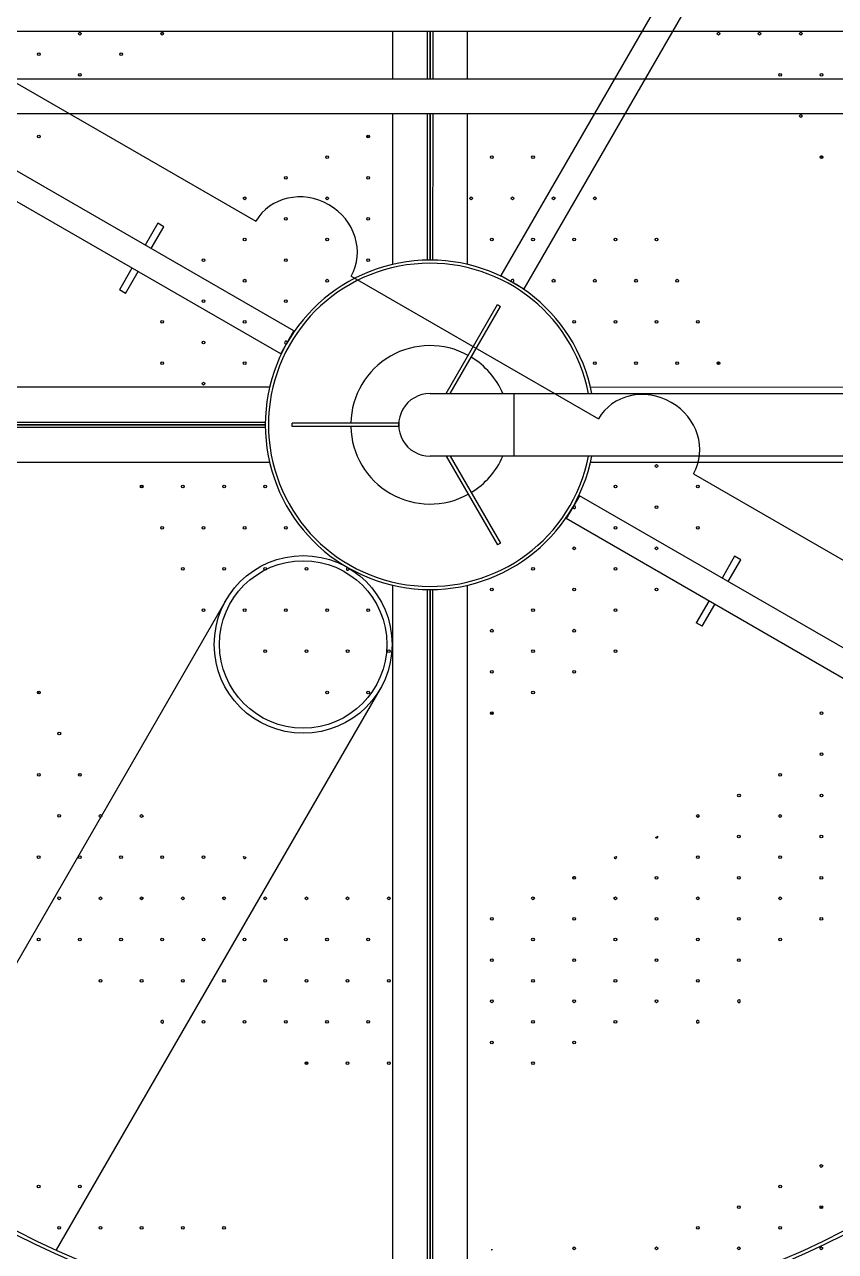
# Model space of a CAD drawing. Header units: metres. Extents: x 0 to 63075, y 0 to 44550.
# Drawn here: x 51277.9 to 51499.6, y 38793.2 to 39128.8 of the extents above; entities that cross this region are included whole.
import ezdxf

# ---------------------------------------------------------------- set-up
doc = ezdxf.new("R2010")
doc.units = ezdxf.units.M
doc.header["$LTSCALE"] = 75
for name, color, linetype in [('GSB', 7, 'Continuous'), ('ML6', 1, 'Continuous'), ('SL1', 8, 'Continuous')]:
    doc.layers.add(name, color=color, linetype=linetype)

# ---------------------------------------------------------------- blocks, each defined once
blk = doc.blocks.new('A$C6bae614f')
at = {"layer": 'SL1'}
for p, q in [((356122.3, 34825.8), (354953.4, 35500.7)), ((356098.2, 34783.9), (354929.2, 35458.9)), ((356786.1, 35423.7), (356499.2, 34926.7)), ((356827.9, 35399.5), (356541, 34902.6)), ((352596.8, 35372), (366037.1, 35371.5)), ((356301.8, 35371.8), (356301.8, 35284.8)), ((356365.3, 35284.8), (356365.3, 35371.8)), ((356370.1, 35284.8), (356370.1, 35371.8)), ((356370.1, 35371.8), (356370.1, 35284.8)), ((356374.9, 35371.8), (356374.9, 35284.8)), ((356438.4, 35284.8), (356438.4, 35371.8)), ((355732.3, 35289.9), (355730.1, 35292)), ((357010.1, 35292), (357007.9, 35289.8)), ((352575.9, 35285), (366037.1, 35284.5)), ((355602.7, 35285.6), (356053, 35025.6)), ((352575.9, 35222), (368855.3, 35221.4)), ((356301.8, 35221.8), (356301.8, 34947)), ((356365.3, 34954.8), (356365.3, 35221.8)), ((356370.1, 34954.8), (356370.1, 35221.8)), ((356370.1, 35221.8), (356370.1, 34954.8)), ((356374.9, 35221.8), (356374.8, 34954.8)), ((356438.3, 34947), (356438.4, 35221.8)), ((355874.5, 35021.8), (355851.5, 34982.1)), ((355885.5, 35015.5), (355874.5, 35021.8)), ((355862.5, 34975.8), (355885.5, 35015.5)), ((355827.4, 34940.3), (355804.5, 34900.6)), ((355815.5, 34894.2), (355838.4, 34933.9)), ((356226.2, 34925.6), (356676.5, 34665.6)), ((356499.2, 34926.7), (356541, 34902.6)), ((355815.5, 34894.2), (355804.5, 34900.6)), ((356399.4, 34712), (356492.8, 34873.7)), ((356406.7, 34712), (356498.3, 34870.5)), ((356492.8, 34873.7), (356498.3, 34870.5)), ((356098.2, 34783.9), (356122.3, 34825.8)), ((356077.9, 34723.1), (354620.1, 34723.1)), ((356370.1, 34712), (358486.7, 34711.9)), ((356522.5, 34712), (356522.5, 34597.7)), ((358120.1, 34723), (356662.2, 34723.1)), ((354524.8, 34659.6), (356070.1, 34659.6)), ((354524.8, 34654.9), (356070.1, 34654.8)), ((356070.1, 34654.8), (354524.8, 34654.9)), ((356070.1, 34650.1), (354524.8, 34650.1)), ((356312.9, 34658), (356119.2, 34658)), ((356119.2, 34651.7), (356119.2, 34658)), ((356312.9, 34651.7), (356119.2, 34651.7)), ((356312.9, 34658), (356312.9, 34651.7)), ((358486.7, 34597.6), (356370.1, 34597.7)), ((356399.4, 34597.7), (356492.7, 34436)), ((356406.7, 34597.7), (356498.2, 34439.2)), ((354620.1, 34586.6), (356077.9, 34586.6)), ((356662.2, 34586.6), (358120.1, 34586.5)), ((356849.7, 34565.6), (357300.1, 34305.6)), ((356642, 34525.7), (356617.8, 34483.9)), ((357810.9, 33850.8), (356642, 34525.7)), ((357786.8, 33809), (356617.8, 34483.9)), ((356498.2, 34439.2), (356492.7, 34436)), ((356924.7, 34415.4), (356901.8, 34375.7)), ((356935.7, 34409.1), (356924.7, 34415.4)), ((356912.8, 34369.4), (356935.7, 34409.1)), ((356301.8, 34362.7), (356301.8, 32904.8)), ((356365.3, 32809.6), (356365.3, 34354.9)), ((356370.1, 34354.8), (356370, 32809.6)), ((356370, 32809.6), (356370.1, 34354.8)), ((356374.8, 34354.9), (356374.8, 32809.6)), ((356438.3, 32904.8), (356438.3, 34362.7)), ((355998.9, 34335.8), (355408.8, 33313.8)), ((356877.6, 34333.9), (356854.7, 34294.2)), ((356865.7, 34287.8), (356888.6, 34327.5)), ((356865.7, 34287.8), (356854.7, 34294.2)), ((356279.3, 34173.9), (355689.2, 33151.9)), ((355730.1, 34017.7), (355732.2, 34019.8)), ((357007.9, 34019.8), (357010, 34017.6)), ((355847, 33790.8), (355843.1, 33790.8)), ((357081.2, 33227.7), (357084.6, 33231.2))]:
    blk.add_line(p, q, dxfattribs=at)
for centre, radius in [((356370.1, 34654.8), 2150), ((356370.1, 34654.8), 2140.5), ((356370.1, 34654.8), 1656.3), ((356370.1, 34654.8), 1650), ((355732.6, 35367.3), 2.5), ((355882.6, 35367.3), 2.5), ((356895.1, 35367.3), 2.5), ((356970.1, 35367.3), 2.5), ((357045.1, 35367.3), 2.5), ((355657.6, 35329.9), 2.5), ((355807.6, 35329.8), 2.5), ((355732.6, 35292.3), 2.5), ((357007.6, 35292.3), 2.5), ((357082.6, 35292.3), 2.5), ((357045.1, 35217.3), 2.5), ((355657.6, 35179.9), 2.5), ((356257.6, 35179.8), 2.5), ((356182.6, 35142.3), 2.5), ((356482.6, 35142.3), 2.5), ((356557.6, 35142.3), 2.5), ((357082.6, 35142.3), 2.5), ((356107.6, 35104.8), 2.5), ((356257.6, 35104.8), 2.5), ((356032.6, 35067.3), 2.5), ((356182.6, 35067.3), 2.5), ((356445.1, 35067.3), 2.5), ((356520.1, 35067.3), 2.5), ((356595.1, 35067.3), 2.5), ((356670.1, 35067.3), 2.5), ((356107.6, 35029.8), 2.5), ((356257.6, 35029.8), 2.5), ((356032.6, 34992.3), 2.5), ((356182.6, 34992.3), 2.5), ((356482.6, 34992.3), 2.5), ((356557.6, 34992.3), 2.5), ((356632.6, 34992.3), 2.5), ((356707.6, 34992.3), 2.5), ((356782.6, 34992.3), 2.5), ((355957.6, 34954.8), 2.5), ((356107.6, 34954.8), 2.5), ((356257.6, 34954.8), 2.5), ((356032.6, 34917.3), 2.5), ((356182.6, 34917.3), 2.5), ((356595.1, 34917.3), 2.5), ((356670.1, 34917.3), 2.5), ((356745.1, 34917.3), 2.5), ((356820.1, 34917.3), 2.5), ((355957.6, 34879.8), 2.5), ((356107.6, 34879.8), 2.5), ((355882.6, 34842.3), 2.5), ((356032.6, 34842.3), 2.5), ((356632.6, 34842.3), 2.5), ((356707.6, 34842.3), 2.5), ((356782.6, 34842.3), 2.5), ((356857.6, 34842.3), 2.5), ((355957.6, 34804.8), 2.5), ((355882.6, 34767.3), 2.5), ((356032.6, 34767.3), 2.5), ((356670.1, 34767.3), 2.5), ((356745.1, 34767.3), 2.5), ((356820.1, 34767.3), 2.5), ((356895.1, 34767.3), 2.5), ((355957.6, 34729.8), 2.5), ((356782.6, 34579.8), 2.5), ((355845.1, 34542.3), 2.5), ((355920.1, 34542.3), 2.5), ((355995.1, 34542.3), 2.5), ((356070.1, 34542.3), 2.5), ((356707.6, 34542.3), 2.5), ((356857.6, 34542.3), 2.5), ((356782.6, 34504.8), 2.5), ((355882.6, 34467.3), 2.5), ((355957.6, 34467.3), 2.5), ((356032.6, 34467.3), 2.5), ((356107.6, 34467.3), 2.5), ((356707.6, 34467.3), 2.5), ((356857.6, 34467.3), 2.5), ((356139.1, 34254.8), 161.9), ((356632.6, 34429.8), 2.5), ((356782.6, 34429.8), 2.5), ((355920.1, 34392.3), 2.5), ((356139.1, 34254.8), 152.4), ((355995.1, 34392.3), 2.5), ((356070.1, 34392.3), 2.5), ((356145.1, 34392.3), 2.5), ((356557.6, 34392.3), 2.5), ((356707.6, 34392.3), 2.5), ((356482.6, 34354.8), 2.5), ((356632.6, 34354.8), 2.5), ((356782.6, 34354.8), 2.5), ((355957.6, 34317.3), 2.5), ((356032.6, 34317.3), 2.5), ((356107.6, 34317.3), 2.5), ((356182.6, 34317.3), 2.5), ((356257.6, 34317.3), 2.5), ((356557.6, 34317.3), 2.5), ((356707.6, 34317.3), 2.5), ((356482.6, 34279.8), 2.5), ((356632.6, 34279.8), 2.5), ((356070.1, 34242.3), 2.5), ((356145.1, 34242.3), 2.5), ((356220.1, 34242.3), 2.5), ((356295.1, 34242.3), 2.5), ((356557.6, 34242.3), 2.5), ((356707.6, 34242.3), 2.5), ((356482.6, 34204.8), 2.5), ((356632.6, 34204.8), 2.5), ((355657.6, 34167.4), 2.5), ((356182.6, 34167.3), 2.5), ((356257.6, 34167.3), 2.5), ((356557.6, 34167.3), 2.5), ((356482.6, 34129.8), 2.5), ((357082.6, 34129.8), 2.5), ((355695.1, 34092.4), 2.5), ((357082.6, 34054.8), 2.5), ((355657.6, 34017.4), 2.5), ((355732.6, 34017.3), 2.5), ((357007.6, 34017.3), 2.5), ((356932.6, 33979.8), 2.5), ((357082.6, 33979.8), 2.5), ((355695, 33942.4), 2.5), ((355770, 33942.3), 2.5), ((355845, 33942.3), 2.5), ((356857.5, 33942.3), 2.5), ((357007.5, 33942.3), 2.5), ((356932.5, 33904.8), 2.5), ((357082.5, 33904.8), 2.5), ((355657.5, 33867.4), 2.5), ((355732.5, 33867.3), 2.5), ((355807.5, 33867.3), 2.5), ((355882.5, 33867.3), 2.5), ((355957.5, 33867.3), 2.5), ((356857.5, 33867.3), 2.5), ((357007.5, 33867.3), 2.5), ((356632.5, 33829.8), 2.5), ((356782.5, 33829.8), 2.5), ((356932.5, 33829.8), 2.5), ((357082.5, 33829.8), 2.5), ((355695, 33792.4), 2.5), ((355770, 33792.3), 2.5), ((355845, 33792.3), 2.5), ((355920, 33792.3), 2.5), ((355995, 33792.3), 2.5), ((356070, 33792.3), 2.5), ((356145, 33792.3), 2.5), ((356220, 33792.3), 2.5), ((356295, 33792.3), 2.5), ((356557.5, 33792.3), 2.5), ((356707.5, 33792.3), 2.5), ((356857.5, 33792.3), 2.5), ((357007.5, 33792.3), 2.5), ((356482.5, 33754.8), 2.5), ((356632.5, 33754.8), 2.5), ((356782.5, 33754.8), 2.5), ((356932.5, 33754.8), 2.5), ((357082.5, 33754.8), 2.5), ((355657.5, 33717.4), 2.5), ((355732.5, 33717.3), 2.5), ((355807.5, 33717.3), 2.5), ((355882.5, 33717.3), 2.5), ((355957.5, 33717.3), 2.5), ((356032.5, 33717.3), 2.5), ((356107.5, 33717.3), 2.5), ((356182.5, 33717.3), 2.5), ((356257.5, 33717.3), 2.5), ((356557.5, 33717.3), 2.5), ((356707.5, 33717.3), 2.5), ((356857.5, 33717.3), 2.5), ((357007.5, 33717.3), 2.5), ((356482.5, 33679.8), 2.5), ((356632.5, 33679.8), 2.5), ((356782.5, 33679.8), 2.5), ((356932.5, 33679.8), 2.5), ((355770, 33642.3), 2.5), ((355845, 33642.3), 2.5), ((355920, 33642.3), 2.5), ((355995, 33642.3), 2.5), ((356070, 33642.3), 2.5), ((356145, 33642.3), 2.5), ((356220, 33642.3), 2.5), ((356295, 33642.3), 2.5), ((356557.5, 33642.3), 2.5), ((356707.5, 33642.3), 2.5), ((356857.5, 33642.3), 2.5), ((356482.5, 33604.8), 2.5), ((356632.5, 33604.8), 2.5), ((356782.5, 33604.8), 2.5), ((355957.5, 33567.3), 2.5), ((356032.5, 33567.3), 2.5), ((356107.5, 33567.3), 2.5), ((356182.5, 33567.3), 2.5), ((356257.5, 33567.3), 2.5), ((356557.5, 33567.3), 2.5), ((356707.5, 33567.3), 2.5), ((356482.5, 33529.8), 2.5), ((356632.5, 33529.8), 2.5), ((356145, 33492.3), 2.5), ((356220, 33492.3), 2.5), ((356295, 33492.3), 2.5), ((356557.5, 33492.3), 2.5), ((357082.5, 33304.8), 2.5), ((355657.5, 33267.4), 2.5), ((355732.5, 33267.3), 2.5), ((357007.5, 33267.3), 2.5), ((356932.5, 33229.8), 2.5), ((357082.5, 33229.8), 2.5), ((355695, 33192.4), 2.5), ((355770, 33192.3), 2.5), ((355845, 33192.3), 2.5), ((355920, 33192.3), 2.5), ((355995, 33192.3), 2.5), ((356857.5, 33192.3), 2.5), ((357007.5, 33192.3), 2.5), ((356632.5, 33154.8), 2.5), ((356782.5, 33154.8), 2.5), ((356932.5, 33154.8), 2.5), ((357082.5, 33154.8), 2.5)]:
    blk.add_circle(centre, radius, dxfattribs=at)
for centre, radius, start, end in [((356370.1, 34654.8), 864.3, 124.2272, 124.5297), ((356370.1, 34654.8), 1855, 162.2002, 358.2327), ((356370.1, 34654.8), 536.9, 101.8261, 102.3597), ((356370.1, 34654.8), 864.3, 34.2272, 34.5297), ((356370.1, 34654.8), 300, 10.9801, 349.0162), ((356370.1, 34654.8), 294.3, 11.1943, 348.8019), ((356520.1, 34917.3), 2.5, 261.1226, 219.3839), ((356107.6, 34804.8), 2.5, 351.1226, 309.3839), ((356370.1, 34654.8), 144.3, 61.2586, 178.7376), ((356370.1, 34654.8), 144.3, 23.3242, 58.7376), ((356370.1, 34654.8), 536.9, 11.8261, 12.3597), ((356370.1, 34654.8), 57.1, 89.9981, 269.9981), ((356370.1, 34654.8), 1850, 180.0718, 269.9244), ((356370.1, 34654.8), 1845.2, 180.072, 269.9242), ((356370.1, 34654.8), 144.3, 181.2586, 298.7376), ((356370.1, 34654.8), 2150, 181.1828, 357.3322), ((356370.1, 34654.8), 1845.2, 270.072, 358.2233), ((356370.1, 34654.8), 1850, 270.0718, 358.2279), ((356370.1, 34654.8), 144.3, 301.2586, 336.672), ((356370.1, 34654.8), 536.9, 191.8261, 192.3597), ((356632.6, 34504.8), 2.5, 171.1226, 129.3838), ((356220.1, 34392.3), 2.5, 81.1226, 39.3839), ((356370.1, 34654.8), 864.3, 214.2272, 214.5297), ((356370.1, 34654.8), 536.9, 281.8261, 282.3597), ((356370.1, 34654.8), 2143.5, 256.4192, 345.5738), ((356370.1, 34654.8), 2143.5, 196.3021, 255.1114), ((356370.1, 34654.8), 2028.5, 197.2423, 252.472), ((356370.1, 34654.8), 2028.5, 287.5242, 342.754), ((356370.1, 34654.8), 864.3, 304.2272, 304.5297), ((356370.1, 34654.8), 856.3, 298.6437, 298.9741), ((356782.5, 33904.8), 2.5, 217.8539, 19.7639), ((356032.5, 33867.3), 2.5, 146.9416, 346.6575), ((356370.1, 34654.8), 856.3, 246.6347, 246.9643), ((356370.1, 34654.8), 856.3, 293.0319, 293.3615), ((356707.5, 33867.3), 2.5, 193.3387, 33.0547), ((356370.1, 34654.8), 864.3, 287.5117, 287.7848), ((356932.5, 33604.8), 2.5, 306.8475, 289.506), ((356370.1, 34654.8), 1193.6, 298.1586, 298.1948), ((355882.5, 33567.3), 2.5, 287.081, 204.6241), ((356370.1, 34654.8), 1193.6, 245.7735, 245.9317), ((356857.5, 33567.3), 2.5, 335.3721, 252.9152), ((356370.1, 34654.8), 1193.6, 294.0646, 294.2228), ((356370.1, 34654.8), 1183.6, 258.9248, 259.1633), ((356482.5, 33154.8), 2.5, 243.0076, 305.567), ((356370.1, 34654.8), 1506.3, 274.2379, 274.3367)]:
    blk.add_arc(centre, radius, start, end, dxfattribs=at)
for centre in [(356139.6, 34975.6), (356763.1, 34615.6)]:
    blk.add_ellipse(centre, major_axis=(-86.6, 50), ratio=0.92388, start_param=3.141593, end_param=6.283185, dxfattribs=at)
blk = doc.blocks.new('zw$15D4')
at = {"layer": 'ML6', "xscale": 0.2502808837766805, "yscale": 0.2502808837766805, "zscale": 0.2502808837766805}
blk.add_blockref('A$C6bae614f', (-85544.74, -3177.34), dxfattribs=at)

msp = doc.modelspace()

# ---------------------------------------------------------------- block references
at = {"layer": 'GSB', "xscale": 0.6000000000000068, "yscale": 0.6000000000000068, "zscale": 0.6000000000000068}
msp.add_blockref('zw$15D4', (49200, 35721.63), dxfattribs=at)

doc.saveas('drawing.dxf')
